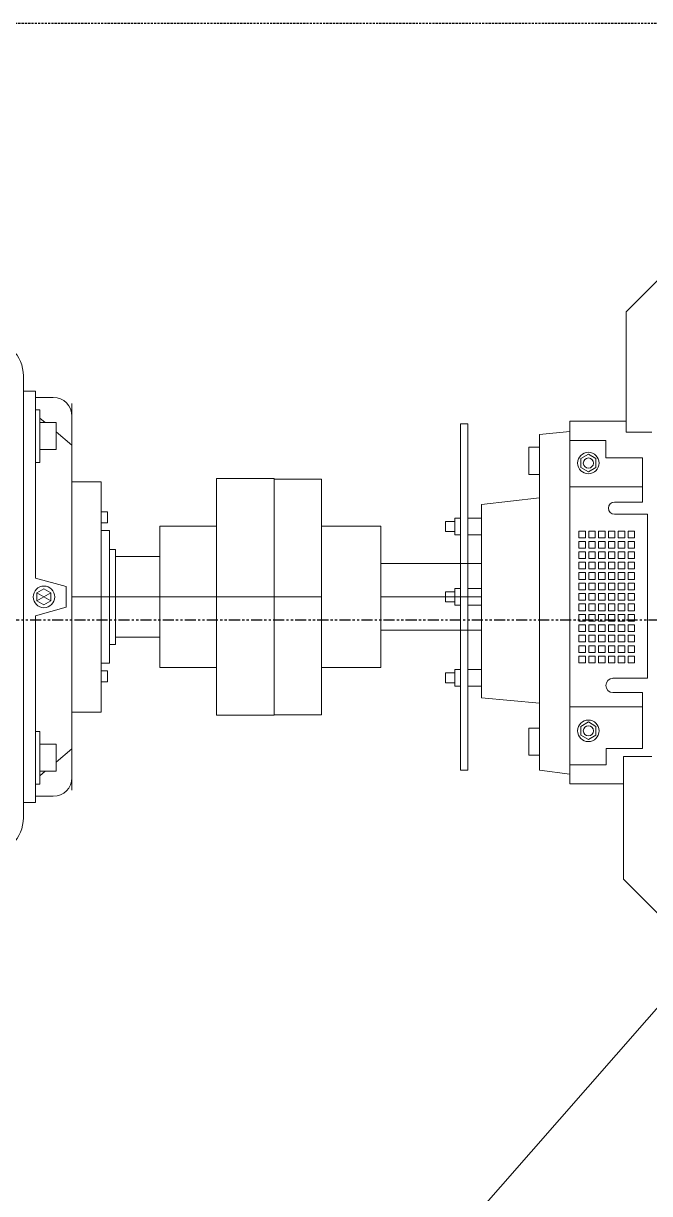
# Model space of a CAD drawing. Header units: inches. Extents: x 0 to 235202, y 0 to 361577.
# Drawn here: x 145802 to 146511, y 308026 to 309350 of the extents above; entities that cross this region are included whole.
import ezdxf

# ---------------------------------------------------------------- set-up
doc = ezdxf.new("R2010")
doc.units = ezdxf.units.IN
doc.header["$MEASUREMENT"] = 0
doc.linetypes.add('HIDDEN', pattern=[0.375, 0.25, -0.125])
doc.linetypes.add('PHANTOM2', pattern=[1.25, 0.625, -0.125, 0.125, -0.125, 0.125, -0.125])
doc.layers.add('DIM', color=251, linetype='Continuous', lineweight=0)

msp = doc.modelspace()

# ---------------------------------------------------------------- linework, layer by layer
at = {"color": 8, "linetype": 'PHANTOM2', "ltscale": 20}
msp.add_line((151422.4, 308674.6), (124969, 308674.6), dxfattribs=at)
at = {"layer": 'DIM', "color": 8, "linetype": 'HIDDEN', "lineweight": 25, "ltscale": 10}
msp.add_line((147482.6, 309349.5), (144482.6, 309349.5), dxfattribs=at)
at = {"layer": 'DIM', "color": 8, "linetype": 'Continuous'}
for p, q in [((146484.3, 309023.2), (146575.5, 309114.4)), ((146484.3, 309023.2), (146484.3, 308887.2)), ((145802.2, 308945), (145802.2, 308950.7)), ((145802.2, 308933.5), (145802.2, 308945)), ((145802.2, 308700.8), (145802.2, 308933.5)), ((145802.2, 308933.5), (145815.8, 308933.5)), ((145815.8, 308722.1), (145815.8, 308933.5)), ((145836.1, 308926.4), (145815.8, 308926.4)), ((145857.2, 308919.6), (145857.2, 308496.3)), ((145815.8, 308853), (145815.8, 308912.5)), ((145815.8, 308912.5), (145820.8, 308912.5)), ((145820.8, 308912.5), (145820.8, 308853)), ((145820.8, 308903.1), (145826.9, 308898)), ((145857.2, 308482), (145857.2, 308905.3)), ((145820.8, 308898), (145839.3, 308898)), ((145820.8, 308867.4), (145820.8, 308898)), ((145839.3, 308898), (145839.3, 308867.4)), ((145839.3, 308887.5), (145857.2, 308872.5)), ((146297, 308896.7), (146305.4, 308896.7)), ((146297, 308504.8), (146297, 308896.7)), ((146305.4, 308896.7), (146305.4, 308504.8)), ((146386.4, 308884.4), (146420.9, 308887.9)), ((146420.9, 308876.3), (146420.9, 308899.4)), ((146420.9, 308899.4), (146484.3, 308899.4)), ((146484.3, 308887.2), (146513.4, 308887.2)), ((146386.4, 308812.8), (146386.4, 308884.4)), ((146461.6, 308877.8), (146420.9, 308877.8)), ((146420.9, 308877.8), (146420.9, 308876.3)), ((146420.9, 308876.3), (146420.9, 308511)), ((146461.6, 308858.1), (146461.6, 308877.8)), ((145839.3, 308867.4), (145820.8, 308867.4)), ((146386.4, 308870.2), (146374.2, 308870.2)), ((146374.2, 308870.2), (146374.2, 308839.4)), ((146386.4, 308839.4), (146386.4, 308870.2)), ((146441.7, 308862.2), (146433.1, 308857.2)), ((146450.3, 308857.2), (146441.7, 308862.2)), ((145820.8, 308853), (145815.8, 308853)), ((146433.1, 308857.2), (146433.1, 308847.3)), ((146433.1, 308847.3), (146441.7, 308842.3)), ((146441.7, 308842.3), (146450.3, 308847.3)), ((146450.3, 308847.3), (146450.3, 308857.2)), ((146503.1, 308858.1), (146461.6, 308858.1)), ((146503.1, 308808.1), (146503.1, 308858.1)), ((146020.7, 308700.8), (146020.7, 308834.6)), ((146020.7, 308834.6), (146085.9, 308834.6)), ((146085.9, 308834.6), (146085.9, 308700.8)), ((146139.6, 308834.1), (146085.9, 308834.1)), ((146085.9, 308834.1), (146085.9, 308700.8)), ((146139.6, 308700.8), (146139.6, 308834.1)), ((146374.2, 308839.4), (146386.4, 308839.4)), ((145857.2, 308700.8), (145857.2, 308831.1)), ((145857.2, 308831.1), (145890.1, 308831.1)), ((145890.1, 308831.1), (145890.1, 308700.8)), ((146503.1, 308825.2), (146420.9, 308825.2)), ((146320.8, 308805.3), (146386.4, 308812.8)), ((146386.4, 308812.8), (146386.4, 308578.1)), ((146471.4, 308808.1), (146503.1, 308808.1)), ((145890.1, 308796.9), (145897.4, 308796.9)), ((145890.1, 308784.4), (145890.1, 308796.9)), ((145897.4, 308796.9), (145897.4, 308784.4)), ((146320.8, 308586.5), (146320.8, 308805.3)), ((146508.6, 308794.3), (146471.4, 308794.3)), ((146508.6, 308608.7), (146508.6, 308794.3)), ((145897.4, 308784.4), (145890.1, 308784.4)), ((146290.6, 308786.1), (146280, 308786.1)), ((146280, 308786.1), (146280, 308774.8)), ((146290.6, 308789.9), (146297, 308789.9)), ((146290.6, 308771), (146290.6, 308789.9)), ((146290.6, 308774.8), (146290.6, 308786.1)), ((146297, 308789.9), (146297, 308771)), ((146305.4, 308789.9), (146320.8, 308789.9)), ((146305.4, 308771), (146305.4, 308789.9)), ((146320.8, 308789.9), (146320.8, 308771)), ((145899.6, 308775.8), (145890.1, 308775.8)), ((145890.1, 308775.8), (145890.1, 308700.8)), ((145899.6, 308700.8), (145899.6, 308775.8)), ((146020.7, 308780.8), (145956.5, 308780.8)), ((145956.5, 308780.8), (145956.5, 308700.8)), ((146020.7, 308700.8), (146020.7, 308780.8)), ((146139.6, 308620.8), (146139.6, 308780.8)), ((146139.6, 308780.8), (146206.7, 308780.8)), ((146206.7, 308780.8), (146206.7, 308620.8)), ((146280, 308774.8), (146290.6, 308774.8)), ((146297, 308771), (146290.6, 308771)), ((146320.8, 308771), (146305.4, 308771)), ((146438.4, 308775.3), (146431, 308775.3)), ((146431, 308775.3), (146431, 308767.7)), ((146431, 308767.7), (146438.4, 308767.7)), ((146438.4, 308767.7), (146438.4, 308775.3)), ((146449.5, 308775.3), (146442.2, 308775.3)), ((146442.2, 308775.3), (146442.2, 308767.7)), ((146442.2, 308767.7), (146449.5, 308767.7)), ((146449.5, 308767.7), (146449.5, 308775.3)), ((146460.7, 308775.3), (146453.3, 308775.3)), ((146453.3, 308775.3), (146453.3, 308767.7)), ((146453.3, 308767.7), (146460.7, 308767.7)), ((146460.7, 308767.7), (146460.7, 308775.3)), ((146471.8, 308775.3), (146464.5, 308775.3)), ((146464.5, 308775.3), (146464.5, 308767.7)), ((146464.5, 308767.7), (146471.8, 308767.7)), ((146471.8, 308767.7), (146471.8, 308775.3)), ((146483, 308775.3), (146475.6, 308775.3)), ((146475.6, 308775.3), (146475.6, 308767.7)), ((146475.6, 308767.7), (146483, 308767.7)), ((146483, 308767.7), (146483, 308775.3)), ((146494.1, 308775.3), (146486.8, 308775.3)), ((146486.8, 308775.3), (146486.8, 308767.7)), ((146486.8, 308767.7), (146494.1, 308767.7)), ((146494.1, 308767.7), (146494.1, 308775.3)), ((145906.6, 308754.5), (145899.6, 308754.5)), ((145899.6, 308754.5), (145899.6, 308700.8)), ((145906.6, 308700.8), (145906.6, 308754.5)), ((146438.4, 308763.5), (146431, 308763.5)), ((146431, 308763.5), (146431, 308755.9)), ((146431, 308755.9), (146438.4, 308755.9)), ((146438.4, 308755.9), (146438.4, 308763.5)), ((146449.5, 308763.5), (146442.2, 308763.5)), ((146442.2, 308763.5), (146442.2, 308755.9)), ((146442.2, 308755.9), (146449.5, 308755.9)), ((146449.5, 308755.9), (146449.5, 308763.5)), ((146460.7, 308763.5), (146453.3, 308763.5)), ((146453.3, 308763.5), (146453.3, 308755.9)), ((146453.3, 308755.9), (146460.7, 308755.9)), ((146460.7, 308755.9), (146460.7, 308763.5)), ((146471.8, 308763.5), (146464.5, 308763.5)), ((146464.5, 308763.5), (146464.5, 308755.9)), ((146464.5, 308755.9), (146471.8, 308755.9)), ((146471.8, 308755.9), (146471.8, 308763.5)), ((146483, 308763.5), (146475.6, 308763.5)), ((146475.6, 308763.5), (146475.6, 308755.9)), ((146475.6, 308755.9), (146483, 308755.9)), ((146483, 308755.9), (146483, 308763.5)), ((146494.1, 308763.5), (146486.8, 308763.5)), ((146486.8, 308763.5), (146486.8, 308755.9)), ((146486.8, 308755.9), (146494.1, 308755.9)), ((146494.1, 308755.9), (146494.1, 308763.5)), ((145956.5, 308746.4), (145906.6, 308746.4)), ((145906.6, 308746.4), (145906.6, 308700.8)), ((145956.5, 308700.8), (145956.5, 308746.4)), ((146438.4, 308751.7), (146431, 308751.7)), ((146431, 308751.7), (146431, 308744.1)), ((146431, 308744.1), (146438.4, 308744.1)), ((146438.4, 308744.1), (146438.4, 308751.7)), ((146449.5, 308751.7), (146442.2, 308751.7)), ((146442.2, 308751.7), (146442.2, 308744.1)), ((146442.2, 308744.1), (146449.5, 308744.1)), ((146449.5, 308744.1), (146449.5, 308751.7)), ((146460.7, 308751.7), (146453.3, 308751.7)), ((146453.3, 308751.7), (146453.3, 308744.1)), ((146453.3, 308744.1), (146460.7, 308744.1)), ((146460.7, 308744.1), (146460.7, 308751.7)), ((146471.8, 308751.7), (146464.5, 308751.7)), ((146464.5, 308751.7), (146464.5, 308744.1)), ((146464.5, 308744.1), (146471.8, 308744.1)), ((146471.8, 308744.1), (146471.8, 308751.7)), ((146483, 308751.7), (146475.6, 308751.7)), ((146475.6, 308751.7), (146475.6, 308744.1)), ((146475.6, 308744.1), (146483, 308744.1)), ((146483, 308744.1), (146483, 308751.7)), ((146494.1, 308751.7), (146486.8, 308751.7)), ((146486.8, 308751.7), (146486.8, 308744.1)), ((146486.8, 308744.1), (146494.1, 308744.1)), ((146494.1, 308744.1), (146494.1, 308751.7)), ((146320.8, 308738.4), (146206.7, 308738.4)), ((146206.7, 308738.4), (146206.7, 308700.8)), ((146320.8, 308700.8), (146320.8, 308738.4)), ((146438.4, 308740), (146431, 308740)), ((146431, 308740), (146431, 308732.4)), ((146431, 308732.4), (146438.4, 308732.4)), ((146438.4, 308728.2), (146431, 308728.2)), ((146431, 308728.2), (146431, 308720.6)), ((146438.4, 308732.4), (146438.4, 308740)), ((146438.4, 308720.6), (146438.4, 308728.2)), ((146449.5, 308740), (146442.2, 308740)), ((146442.2, 308740), (146442.2, 308732.4)), ((146442.2, 308732.4), (146449.5, 308732.4)), ((146449.5, 308728.2), (146442.2, 308728.2)), ((146442.2, 308728.2), (146442.2, 308720.6)), ((146449.5, 308732.4), (146449.5, 308740)), ((146449.5, 308720.6), (146449.5, 308728.2)), ((146460.7, 308740), (146453.3, 308740)), ((146453.3, 308740), (146453.3, 308732.4)), ((146453.3, 308732.4), (146460.7, 308732.4)), ((146460.7, 308728.2), (146453.3, 308728.2)), ((146453.3, 308728.2), (146453.3, 308720.6)), ((146460.7, 308732.4), (146460.7, 308740)), ((146460.7, 308720.6), (146460.7, 308728.2)), ((146471.8, 308740), (146464.5, 308740)), ((146464.5, 308740), (146464.5, 308732.4)), ((146464.5, 308732.4), (146471.8, 308732.4)), ((146471.8, 308728.2), (146464.5, 308728.2)), ((146464.5, 308728.2), (146464.5, 308720.6)), ((146471.8, 308732.4), (146471.8, 308740)), ((146471.8, 308720.6), (146471.8, 308728.2)), ((146483, 308740), (146475.6, 308740)), ((146475.6, 308740), (146475.6, 308732.4)), ((146475.6, 308732.4), (146483, 308732.4)), ((146483, 308728.2), (146475.6, 308728.2)), ((146475.6, 308728.2), (146475.6, 308720.6)), ((146483, 308732.4), (146483, 308740)), ((146483, 308720.6), (146483, 308728.2)), ((146494.1, 308740), (146486.8, 308740)), ((146486.8, 308740), (146486.8, 308732.4)), ((146486.8, 308732.4), (146494.1, 308732.4)), ((146494.1, 308728.2), (146486.8, 308728.2)), ((146486.8, 308728.2), (146486.8, 308720.6)), ((146494.1, 308732.4), (146494.1, 308740)), ((146494.1, 308720.6), (146494.1, 308728.2)), ((145815.8, 308722.1), (145850.8, 308712.5)), ((146431, 308720.6), (146438.4, 308720.6)), ((146438.4, 308716.4), (146431, 308716.4)), ((146431, 308716.4), (146431, 308708.8)), ((146438.4, 308708.8), (146438.4, 308716.4)), ((146442.2, 308720.6), (146449.5, 308720.6)), ((146449.5, 308716.4), (146442.2, 308716.4)), ((146442.2, 308716.4), (146442.2, 308708.8)), ((146449.5, 308708.8), (146449.5, 308716.4)), ((146453.3, 308720.6), (146460.7, 308720.6)), ((146460.7, 308716.4), (146453.3, 308716.4)), ((146453.3, 308716.4), (146453.3, 308708.8)), ((146460.7, 308708.8), (146460.7, 308716.4)), ((146464.5, 308720.6), (146471.8, 308720.6)), ((146471.8, 308716.4), (146464.5, 308716.4)), ((146464.5, 308716.4), (146464.5, 308708.8)), ((146471.8, 308708.8), (146471.8, 308716.4)), ((146475.6, 308720.6), (146483, 308720.6)), ((146483, 308716.4), (146475.6, 308716.4)), ((146475.6, 308716.4), (146475.6, 308708.8)), ((146483, 308708.8), (146483, 308716.4)), ((146486.8, 308720.6), (146494.1, 308720.6)), ((146494.1, 308716.4), (146486.8, 308716.4)), ((146486.8, 308716.4), (146486.8, 308708.8)), ((146494.1, 308708.8), (146494.1, 308716.4)), ((145825.5, 308709.9), (145817.6, 308705.3)), ((145817.6, 308705.3), (145825.5, 308709.9)), ((145817.6, 308705.3), (145833.4, 308696.2)), ((145817.6, 308696.2), (145833.4, 308705.3)), ((145817.6, 308705.3), (145817.6, 308696.2)), ((145817.6, 308696.2), (145817.6, 308705.3)), ((145833.4, 308705.3), (145825.5, 308709.9)), ((145825.5, 308709.9), (145833.4, 308705.3)), ((145833.4, 308696.2), (145833.4, 308705.3)), ((145833.4, 308705.3), (145833.4, 308696.2)), ((145850.8, 308712.5), (145850.8, 308700.8)), ((146290.6, 308706.5), (146280, 308706.5)), ((146280, 308706.5), (146280, 308695.1)), ((146290.6, 308710.2), (146297, 308710.2)), ((146290.6, 308691.3), (146290.6, 308710.2)), ((146290.6, 308695.1), (146290.6, 308706.5)), ((146297, 308710.2), (146297, 308691.3)), ((146305.4, 308710.2), (146320.8, 308710.2)), ((146305.4, 308691.3), (146305.4, 308710.2)), ((146320.8, 308710.2), (146320.8, 308691.3)), ((146431, 308708.8), (146438.4, 308708.8)), ((146431, 308704.6), (146438.4, 308704.6)), ((146431, 308697), (146431, 308704.6)), ((146438.4, 308704.6), (146438.4, 308697)), ((146442.2, 308708.8), (146449.5, 308708.8)), ((146442.2, 308704.6), (146449.5, 308704.6)), ((146442.2, 308697), (146442.2, 308704.6)), ((146449.5, 308704.6), (146449.5, 308697)), ((146453.3, 308708.8), (146460.7, 308708.8)), ((146453.3, 308704.6), (146460.7, 308704.6)), ((146453.3, 308697), (146453.3, 308704.6)), ((146460.7, 308704.6), (146460.7, 308697)), ((146464.5, 308708.8), (146471.8, 308708.8)), ((146464.5, 308704.6), (146471.8, 308704.6)), ((146464.5, 308697), (146464.5, 308704.6)), ((146471.8, 308704.6), (146471.8, 308697)), ((146475.6, 308708.8), (146483, 308708.8)), ((146475.6, 308704.6), (146483, 308704.6)), ((146475.6, 308697), (146475.6, 308704.6)), ((146483, 308704.6), (146483, 308697)), ((146486.8, 308708.8), (146494.1, 308708.8)), ((146486.8, 308704.6), (146494.1, 308704.6)), ((146486.8, 308697), (146486.8, 308704.6)), ((146494.1, 308704.6), (146494.1, 308697)), ((145802.2, 308700.8), (145802.2, 308468.1)), ((145815.8, 308679.5), (145850.8, 308689.1)), ((145817.6, 308696.2), (145825.5, 308691.7)), ((145825.5, 308691.7), (145817.6, 308696.2)), ((145825.5, 308691.7), (145833.4, 308696.2)), ((145833.4, 308696.2), (145825.5, 308691.7)), ((145850.8, 308689.1), (145850.8, 308700.8)), ((145890.1, 308700.8), (145857.2, 308700.8)), ((145857.2, 308700.8), (145857.2, 308570.4)), ((145890.1, 308700.8), (145857.2, 308700.8)), ((145890.1, 308700.8), (145899.6, 308700.8)), ((145890.1, 308625.7), (145890.1, 308700.8)), ((145890.1, 308570.4), (145890.1, 308700.8)), ((145890.1, 308700.8), (145899.6, 308700.8)), ((145899.6, 308700.8), (145906.6, 308700.8)), ((145899.6, 308647.1), (145899.6, 308700.8)), ((145899.6, 308700.8), (145899.6, 308625.7)), ((145899.6, 308700.8), (145906.6, 308700.8)), ((145906.6, 308700.8), (145956.5, 308700.8)), ((145906.6, 308655.1), (145906.6, 308700.8)), ((145906.6, 308700.8), (145906.6, 308647.1)), ((145906.6, 308700.8), (145956.5, 308700.8)), ((145956.5, 308700.8), (146020.7, 308700.8)), ((145956.5, 308620.8), (145956.5, 308700.8)), ((145956.5, 308700.8), (145956.5, 308655.1)), ((145956.5, 308700.8), (146020.7, 308700.8)), ((146020.7, 308700.8), (146020.7, 308620.8)), ((146085.9, 308700.8), (146020.7, 308700.8)), ((146020.7, 308700.8), (146020.7, 308566.9)), ((146085.9, 308700.8), (146020.7, 308700.8)), ((146085.9, 308566.9), (146085.9, 308700.8)), ((146085.9, 308567.5), (146085.9, 308700.8)), ((146085.9, 308700.8), (146139.6, 308700.8)), ((146085.9, 308700.8), (146139.6, 308700.8)), ((146139.6, 308700.8), (146139.6, 308567.5)), ((146922.4, 308695.9), (146191.9, 307862)), ((146206.7, 308663.2), (146206.7, 308700.8)), ((146206.7, 308700.8), (146320.8, 308700.8)), ((146206.7, 308700.8), (146320.8, 308700.8)), ((146280, 308695.1), (146290.6, 308695.1)), ((146297, 308691.3), (146290.6, 308691.3)), ((146320.8, 308691.3), (146305.4, 308691.3)), ((146320.8, 308700.8), (146320.8, 308663.2)), ((146438.4, 308697), (146431, 308697)), ((146431, 308692.8), (146438.4, 308692.8)), ((146431, 308685.2), (146431, 308692.8)), ((146438.4, 308692.8), (146438.4, 308685.2)), ((146449.5, 308697), (146442.2, 308697)), ((146442.2, 308692.8), (146449.5, 308692.8)), ((146442.2, 308685.2), (146442.2, 308692.8)), ((146449.5, 308692.8), (146449.5, 308685.2)), ((146460.7, 308697), (146453.3, 308697)), ((146453.3, 308692.8), (146460.7, 308692.8)), ((146453.3, 308685.2), (146453.3, 308692.8)), ((146460.7, 308692.8), (146460.7, 308685.2)), ((146471.8, 308697), (146464.5, 308697)), ((146464.5, 308692.8), (146471.8, 308692.8)), ((146464.5, 308685.2), (146464.5, 308692.8)), ((146471.8, 308692.8), (146471.8, 308685.2)), ((146483, 308697), (146475.6, 308697)), ((146475.6, 308692.8), (146483, 308692.8)), ((146475.6, 308685.2), (146475.6, 308692.8)), ((146483, 308692.8), (146483, 308685.2)), ((146494.1, 308697), (146486.8, 308697)), ((146486.8, 308692.8), (146494.1, 308692.8)), ((146486.8, 308685.2), (146486.8, 308692.8)), ((146494.1, 308692.8), (146494.1, 308685.2)), ((145815.8, 308679.5), (145815.8, 308468.1)), ((146438.4, 308685.2), (146431, 308685.2)), ((146431, 308681), (146438.4, 308681)), ((146431, 308673.4), (146431, 308681)), ((146438.4, 308681), (146438.4, 308673.4)), ((146449.5, 308685.2), (146442.2, 308685.2)), ((146442.2, 308681), (146449.5, 308681)), ((146442.2, 308673.4), (146442.2, 308681)), ((146449.5, 308681), (146449.5, 308673.4)), ((146460.7, 308685.2), (146453.3, 308685.2)), ((146453.3, 308681), (146460.7, 308681)), ((146453.3, 308673.4), (146453.3, 308681)), ((146460.7, 308681), (146460.7, 308673.4)), ((146471.8, 308685.2), (146464.5, 308685.2)), ((146464.5, 308681), (146471.8, 308681)), ((146464.5, 308673.4), (146464.5, 308681)), ((146471.8, 308681), (146471.8, 308673.4)), ((146483, 308685.2), (146475.6, 308685.2)), ((146475.6, 308681), (146483, 308681)), ((146475.6, 308673.4), (146475.6, 308681)), ((146483, 308681), (146483, 308673.4)), ((146494.1, 308685.2), (146486.8, 308685.2)), ((146486.8, 308681), (146494.1, 308681)), ((146486.8, 308673.4), (146486.8, 308681)), ((146494.1, 308681), (146494.1, 308673.4)), ((146320.8, 308663.2), (146206.7, 308663.2)), ((146438.4, 308673.4), (146431, 308673.4)), ((146431, 308669.2), (146438.4, 308669.2)), ((146431, 308661.6), (146431, 308669.2)), ((146438.4, 308669.2), (146438.4, 308661.6)), ((146449.5, 308673.4), (146442.2, 308673.4)), ((146442.2, 308669.2), (146449.5, 308669.2)), ((146442.2, 308661.6), (146442.2, 308669.2)), ((146449.5, 308669.2), (146449.5, 308661.6)), ((146460.7, 308673.4), (146453.3, 308673.4)), ((146453.3, 308669.2), (146460.7, 308669.2)), ((146453.3, 308661.6), (146453.3, 308669.2)), ((146460.7, 308669.2), (146460.7, 308661.6)), ((146471.8, 308673.4), (146464.5, 308673.4)), ((146464.5, 308669.2), (146471.8, 308669.2)), ((146464.5, 308661.6), (146464.5, 308669.2)), ((146471.8, 308669.2), (146471.8, 308661.6)), ((146483, 308673.4), (146475.6, 308673.4)), ((146475.6, 308669.2), (146483, 308669.2)), ((146475.6, 308661.6), (146475.6, 308669.2)), ((146483, 308669.2), (146483, 308661.6)), ((146494.1, 308673.4), (146486.8, 308673.4)), ((146486.8, 308669.2), (146494.1, 308669.2)), ((146486.8, 308661.6), (146486.8, 308669.2)), ((146494.1, 308669.2), (146494.1, 308661.6)), ((145956.5, 308655.1), (145906.6, 308655.1)), ((146438.4, 308661.6), (146431, 308661.6)), ((146431, 308657.4), (146438.4, 308657.4)), ((146431, 308649.8), (146431, 308657.4)), ((146438.4, 308649.8), (146431, 308649.8)), ((146438.4, 308657.4), (146438.4, 308649.8)), ((146449.5, 308661.6), (146442.2, 308661.6)), ((146442.2, 308657.4), (146449.5, 308657.4)), ((146442.2, 308649.8), (146442.2, 308657.4)), ((146449.5, 308649.8), (146442.2, 308649.8)), ((146449.5, 308657.4), (146449.5, 308649.8)), ((146460.7, 308661.6), (146453.3, 308661.6)), ((146453.3, 308657.4), (146460.7, 308657.4)), ((146453.3, 308649.8), (146453.3, 308657.4)), ((146460.7, 308649.8), (146453.3, 308649.8)), ((146460.7, 308657.4), (146460.7, 308649.8)), ((146471.8, 308661.6), (146464.5, 308661.6)), ((146464.5, 308657.4), (146471.8, 308657.4)), ((146464.5, 308649.8), (146464.5, 308657.4)), ((146471.8, 308649.8), (146464.5, 308649.8)), ((146471.8, 308657.4), (146471.8, 308649.8)), ((146483, 308661.6), (146475.6, 308661.6)), ((146475.6, 308657.4), (146483, 308657.4)), ((146475.6, 308649.8), (146475.6, 308657.4)), ((146483, 308649.8), (146475.6, 308649.8)), ((146483, 308657.4), (146483, 308649.8)), ((146494.1, 308661.6), (146486.8, 308661.6)), ((146486.8, 308657.4), (146494.1, 308657.4)), ((146486.8, 308649.8), (146486.8, 308657.4)), ((146494.1, 308649.8), (146486.8, 308649.8)), ((146494.1, 308657.4), (146494.1, 308649.8)), ((145906.6, 308647.1), (145899.6, 308647.1)), ((146431, 308645.6), (146438.4, 308645.6)), ((146431, 308638), (146431, 308645.6)), ((146438.4, 308638), (146431, 308638)), ((146438.4, 308645.6), (146438.4, 308638)), ((146442.2, 308645.6), (146449.5, 308645.6)), ((146442.2, 308638), (146442.2, 308645.6)), ((146449.5, 308638), (146442.2, 308638)), ((146449.5, 308645.6), (146449.5, 308638)), ((146453.3, 308645.6), (146460.7, 308645.6)), ((146453.3, 308638), (146453.3, 308645.6)), ((146460.7, 308638), (146453.3, 308638)), ((146460.7, 308645.6), (146460.7, 308638)), ((146464.5, 308645.6), (146471.8, 308645.6)), ((146464.5, 308638), (146464.5, 308645.6)), ((146471.8, 308638), (146464.5, 308638)), ((146471.8, 308645.6), (146471.8, 308638)), ((146475.6, 308645.6), (146483, 308645.6)), ((146475.6, 308638), (146475.6, 308645.6)), ((146483, 308638), (146475.6, 308638)), ((146483, 308645.6), (146483, 308638)), ((146486.8, 308645.6), (146494.1, 308645.6)), ((146486.8, 308638), (146486.8, 308645.6)), ((146494.1, 308638), (146486.8, 308638)), ((146494.1, 308645.6), (146494.1, 308638)), ((145899.6, 308625.7), (145890.1, 308625.7)), ((146431, 308633.8), (146438.4, 308633.8)), ((146431, 308626.2), (146431, 308633.8)), ((146438.4, 308626.2), (146431, 308626.2)), ((146438.4, 308633.8), (146438.4, 308626.2)), ((146442.2, 308633.8), (146449.5, 308633.8)), ((146442.2, 308626.2), (146442.2, 308633.8)), ((146449.5, 308626.2), (146442.2, 308626.2)), ((146449.5, 308633.8), (146449.5, 308626.2)), ((146453.3, 308633.8), (146460.7, 308633.8)), ((146453.3, 308626.2), (146453.3, 308633.8)), ((146460.7, 308626.2), (146453.3, 308626.2)), ((146460.7, 308633.8), (146460.7, 308626.2)), ((146464.5, 308633.8), (146471.8, 308633.8)), ((146464.5, 308626.2), (146464.5, 308633.8)), ((146471.8, 308626.2), (146464.5, 308626.2)), ((146471.8, 308633.8), (146471.8, 308626.2)), ((146475.6, 308633.8), (146483, 308633.8)), ((146475.6, 308626.2), (146475.6, 308633.8)), ((146483, 308626.2), (146475.6, 308626.2)), ((146483, 308633.8), (146483, 308626.2)), ((146486.8, 308633.8), (146494.1, 308633.8)), ((146486.8, 308626.2), (146486.8, 308633.8)), ((146494.1, 308626.2), (146486.8, 308626.2)), ((146494.1, 308633.8), (146494.1, 308626.2)), ((145897.4, 308617.2), (145890.1, 308617.2)), ((145890.1, 308617.2), (145890.1, 308604.6)), ((145897.4, 308604.6), (145897.4, 308617.2)), ((146020.7, 308620.8), (145956.5, 308620.8)), ((146206.7, 308620.8), (146139.6, 308620.8)), ((146290.6, 308615), (146280, 308615)), ((146280, 308615), (146280, 308603.6)), ((146290.6, 308618.7), (146297, 308618.7)), ((146290.6, 308599.8), (146290.6, 308618.7)), ((146290.6, 308603.6), (146290.6, 308615)), ((146297, 308618.7), (146297, 308599.8)), ((146305.4, 308618.7), (146320.8, 308618.7)), ((146305.4, 308599.8), (146305.4, 308618.7)), ((146320.8, 308618.7), (146320.8, 308599.8)), ((145890.1, 308604.6), (145897.4, 308604.6)), ((146280, 308603.6), (146290.6, 308603.6)), ((146297, 308599.8), (146290.6, 308599.8)), ((146320.8, 308599.8), (146305.4, 308599.8)), ((146469.5, 308608.7), (146508.6, 308608.7)), ((146386.4, 308580.6), (146320.8, 308586.5)), ((146503.1, 308592.6), (146469.5, 308592.6)), ((146503.1, 308529.3), (146503.1, 308592.6)), ((145857.2, 308570.4), (145890.1, 308570.4)), ((146386.4, 308504.7), (146386.4, 308580.6)), ((146503.1, 308576.4), (146420.9, 308576.4)), ((146020.7, 308566.9), (146085.9, 308566.9)), ((146139.6, 308567.5), (146085.9, 308567.5)), ((146433.1, 308554.3), (146441.7, 308559.3)), ((146441.7, 308559.3), (146450.3, 308554.3)), ((145820.8, 308548.6), (145815.8, 308548.6)), ((145815.8, 308548.6), (145815.8, 308489.1)), ((145820.8, 308489.1), (145820.8, 308548.6)), ((146374.2, 308521.7), (146374.2, 308552.4)), ((146374.2, 308552.4), (146386.4, 308552.4)), ((146386.4, 308552.4), (146386.4, 308521.7)), ((146433.1, 308544.4), (146433.1, 308554.3)), ((146441.7, 308539.4), (146433.1, 308544.4)), ((146450.3, 308544.4), (146441.7, 308539.4)), ((146450.3, 308554.3), (146450.3, 308544.4)), ((145839.3, 308534.1), (145820.8, 308534.1)), ((145820.8, 308534.1), (145820.8, 308503.6)), ((145839.3, 308503.6), (145839.3, 308534.1)), ((145839.3, 308514), (145857.2, 308529.1)), ((146386.4, 308521.7), (146374.2, 308521.7)), ((146462, 308511), (146462, 308529.3)), ((146462, 308529.3), (146503.1, 308529.3)), ((146513.4, 308520.2), (146481.5, 308520.2)), ((146481.5, 308520.2), (146481.5, 308381.3)), ((145820.8, 308498.5), (145826.9, 308503.6)), ((145820.8, 308503.6), (145839.3, 308503.6)), ((146305.4, 308504.8), (146297, 308504.8)), ((146420.9, 308500.2), (146386.4, 308504.7)), ((146420.9, 308511), (146420.9, 308489.5)), ((146420.9, 308511), (146462, 308511)), ((145815.8, 308489.1), (145820.8, 308489.1)), ((146420.9, 308489.5), (146481.5, 308489.5)), ((145802.2, 308468.1), (145815.8, 308468.1)), ((145802.2, 308468.1), (145802.2, 308456.6)), ((145836.1, 308475.2), (145815.8, 308475.2)), ((145802.2, 308456.6), (145802.2, 308450.9)), ((146481.5, 308381.3), (146575.5, 308287.2)), ((146484.3, 308378.4), (146575.5, 308287.2))]:
    msp.add_line(p, q, dxfattribs=at)
for centre, radius in [((146441.7, 308852.2), 12.2), ((146441.7, 308852.2), 5.74), ((145825.5, 308700.8), 12.2), ((145825.5, 308700.8), 12.2), ((146441.7, 308549.3), 12.2), ((146441.7, 308549.3), 5.74)]:
    msp.add_circle(centre, radius, dxfattribs=at)
for centre, radius, start, end in [((145760.3, 308950.7), 41.9, 0, 90), ((145836.1, 308905.3), 21.1, 0, 90), ((146471.4, 308801.2), 6.9, 90, 270), ((146469.5, 308600.6), 8.06, 90, 270), ((145836.1, 308496.3), 21.1, 270, 0), ((145760.3, 308450.9), 41.9, 270, 0)]:
    msp.add_arc(centre, radius, start, end, dxfattribs=at)

doc.saveas('drawing.dxf')
